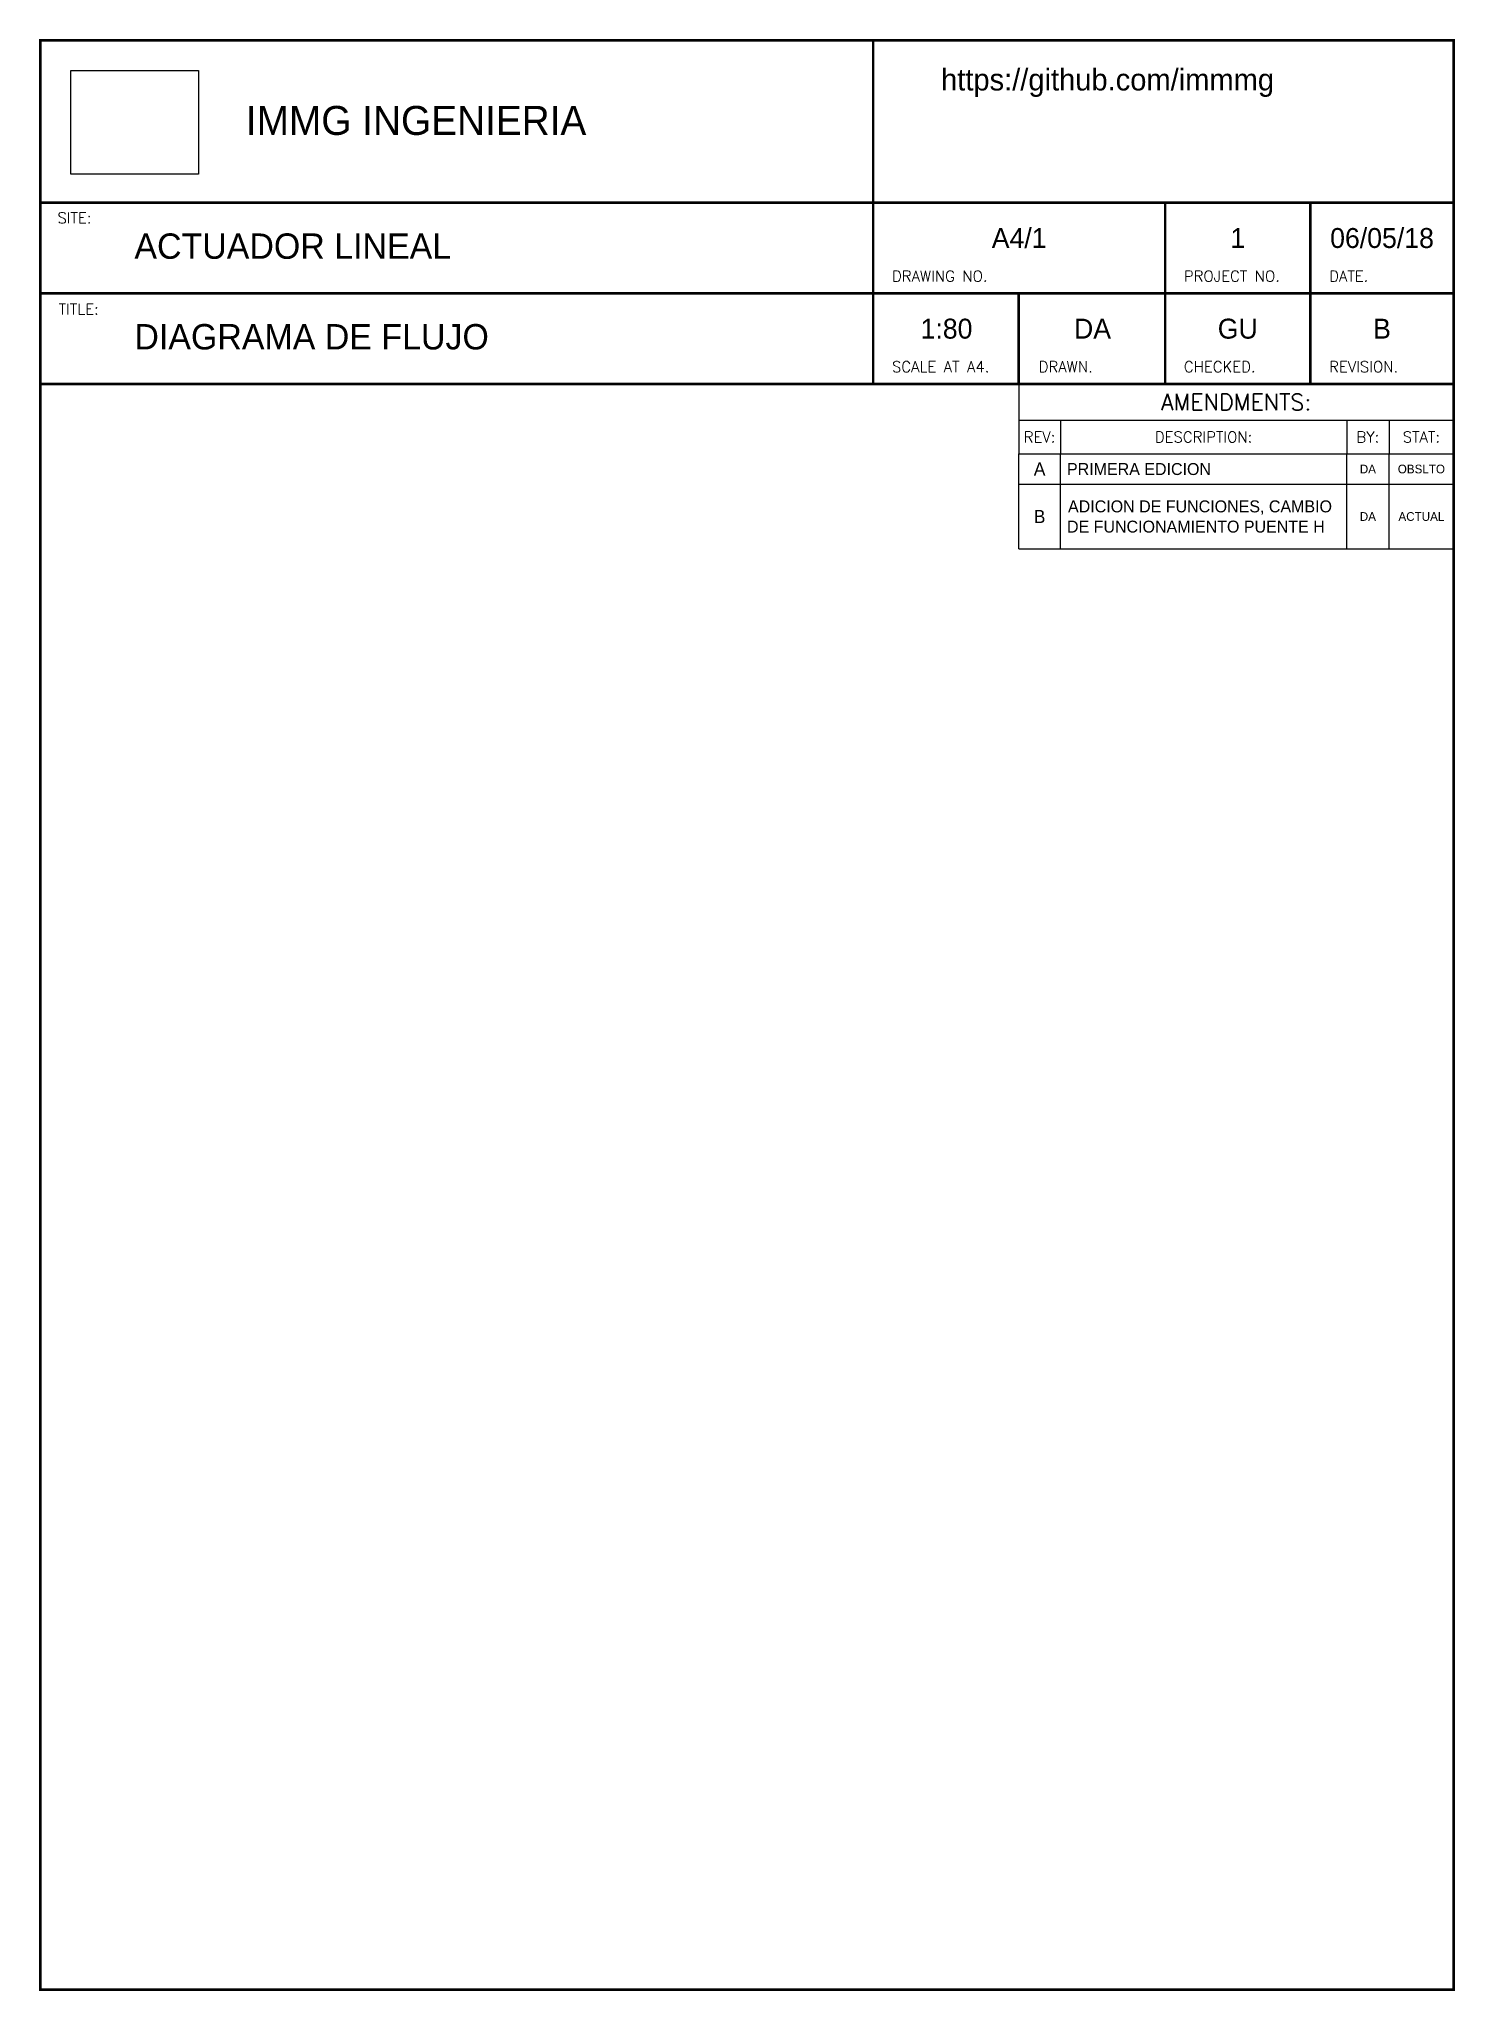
# Paper-space layout 'A4 vertical' of a CAD drawing. Extents: x 0 to 195, y 9 to 278.
import ezdxf
from ezdxf.enums import TextEntityAlignment as Align

# ---------------------------------------------------------------- set-up
doc = ezdxf.new("R2010")
doc.units = 0
doc.layers.get('0').update_dxf_attribs({"linetype": 'CONTINUOUS'})
for name, color, linetype in [('YS-TEXT-LARGE', 250, 'CONTINUOUS'), ('YS-TEXT-MEDIUM', 6, 'CONTINUOUS'), ('YS-TEXT-SMALL', 2, 'CONTINUOUS'), ('YS-TITLEBLOCK-BORDERS', 154, 'CONTINUOUS'), ('YS-TITLEBLOCK-TEXT-NONEDITABLE', 154, 'CONTINUOUS')]:
    doc.layers.add(name, color=color, linetype=linetype)
doc.styles.add('ROMANS', font='romans.shx')
doc.styles.add('YS TEXT', font='GOTHIC.TTF')
picture_1 = doc.add_image_def('image1.jpg', size_in_pixel=(739, 600))

# ---------------------------------------------------------------- blocks, each defined once
blk = doc.blocks.new('A4-YS-titleblock')
at = {"layer": 'YS-TITLEBLOCK-BORDERS', "linetype": 'Continuous'}
blk.add_line((0, 250.11), (194.96, 250.11), dxfattribs=at)
at = {"layer": 'YS-TITLEBLOCK-BORDERS', "linetype": 'Continuous', "const_width": 0.35}
blk.add_lwpolyline([(0, 285), (194.96, 285), (194.96, 16.17), (0, 16.17)], close=True, dxfattribs=at)
for points in [[(114.88, 237.61), (114.88, 285)], [(0, 262.61), (194.96, 262.61)], [(155.15, 237.61), (155.15, 262.61)], [(175.19, 237.61), (175.19, 262.61)], [(0, 250.11), (194.96, 250.11)], [(134.96, 237.61), (134.96, 250.11)], [(0, 237.61), (194.96, 237.61)]]:
    blk.add_lwpolyline(points, dxfattribs=at)
at = {"layer": 'YS-TITLEBLOCK-BORDERS'}
for points in [[(134.96, 237.61), (134.96, 232.61), (194.96, 232.61)], [(134.96, 232.61), (134.96, 227.98), (194.96, 227.98)], [(140.72, 232.61), (140.72, 227.98)], [(180.21, 232.61), (180.21, 227.98)], [(186.04, 232.61), (186.04, 227.98)]]:
    blk.add_lwpolyline(points, dxfattribs=at)
at = {"layer": 'YS-TEXT-LARGE', "linetype": 'Continuous', "char_height": 5.4, "attachment_point": 1, "style": 'YS TEXT'}
for s, insert in [('{\\H0.55556x;https://github.com/immmg}', (124.25, 281.08)), ('{\\H0.74074x;IMMG INGENIERIA}', (28.36, 275.95))]:
    blk.add_mtext(s, dxfattribs=dict(at, insert=insert))
at = {"layer": 'YS-TEXT-MEDIUM', "style": 'YS TEXT'}
for tag, p in [('site-single-line', (12.98, 254.87)), ('title-single-line', (12.98, 242.37))]:
    blk.add_attdef(tag, p, '', height=3.5, dxfattribs=at)
for tag, p in [('drawing_number', (135.02, 256.36)), ('project_number', (165.17, 256.36)), ('date', (185.07, 256.36)), ('scale', (125, 243.86)), ('drawn', (145.14, 243.86)), ('checked', (165.17, 243.86)), ('revision', (185.07, 243.86))]:
    blk.add_attdef(tag, text='', height=2.75, dxfattribs=at).set_placement(p, align=Align.CENTER)
at = {"layer": 'YS-TITLEBLOCK-TEXT-NONEDITABLE', "linetype": 'Continuous', "width": 22.6072, "style": 'ROMANS'}
for s, insert, char_height, attachment_point in [('SITE:', (2.37, 261.26), 1.5, 1), ('DRAWING NO.', (117.48, 253.23), 1.5, 1), ('PROJECT NO.', (157.74, 253.23), 1.5, 1), ('DATE.', (177.78, 253.23), 1.5, 1), ('TITLE:', (2.53, 248.67), 1.5, 1), ('SCALE AT A4.', (117.48, 240.73), 1.5, 1), ('DRAWN.', (137.72, 240.73), 1.5, 1), ('CHECKED.', (157.74, 240.73), 1.5, 1), ('REVISION.', (177.78, 240.73), 1.5, 1), ('AMENDMENTS:', (164.96, 235.11), 2.25, 5), ('REV:', (137.84, 230.29), 1.5, 5), ('DESCRIPTION:', (160.46, 230.29), 1.5, 5), ('BY:', (183.12, 230.29), 1.5, 5), ('STAT:', (190.5, 230.29), 1.5, 5)]:
    blk.add_mtext(s, dxfattribs=dict(at, insert=insert, char_height=char_height, attachment_point=attachment_point))
image = blk.add_image(picture_1, insert=(4.22, 266.54), size_in_units=(17.58, 14.28))
image.dxf.flags = 7
blk = doc.blocks.new('*U24')
at = {"layer": 'YS-TITLEBLOCK-BORDERS'}
for points in [[(0, 0), (100, 0)], [(0, -7), (0, 0)], [(9.61, -7), (9.61, 0)], [(75.41, -7), (75.41, 0)], [(85.13, -7), (85.13, 0)], [(100, -7), (100, 0)], [(0, -7), (100, -7)]]:
    blk.add_lwpolyline(points, dxfattribs=at)
at = {"layer": 'YS-TEXT-SMALL', "color": 5, "style": 'YS TEXT'}
for tag, height, p in [('rev', 3, (4.8, -3.5)), ('by', 2, (80.27, -3.5)), ('status', 2, (92.57, -3.5))]:
    blk.add_attdef(tag, text='', height=height, dxfattribs=at).set_placement(p, align=Align.MIDDLE_CENTER)
blk.add_attdef('description_001', (11.23, -4.56), '', height=2.75, dxfattribs=at)
blk = doc.blocks.new('*U25')
at = {"layer": 'YS-TITLEBLOCK-BORDERS'}
for points in [[(0, 0), (100, 0)], [(0, -14.82), (0, 0)], [(9.61, -14.82), (9.61, 0)], [(75.41, -14.82), (75.41, 0)], [(85.13, -14.82), (85.13, 0)], [(100, -14.82), (100, 0)], [(0, -14.82), (100, -14.82)]]:
    blk.add_lwpolyline(points, dxfattribs=at)
at = {"layer": 'YS-TEXT-SMALL', "color": 5, "style": 'YS TEXT'}
for tag, height, p in [('rev', 3, (4.8, -7.41)), ('by', 2, (80.27, -7.41)), ('status', 2, (92.57, -7.41))]:
    blk.add_attdef(tag, text='', height=height, dxfattribs=at).set_placement(p, align=Align.MIDDLE_CENTER)
blk.add_attdef('description_001', (11.23, -8.48), '', height=2.75, dxfattribs=at)

psp = doc.layouts.new('A4 vertical')

# ---------------------------------------------------------------- block references
psp.add_blockref('A4-YS-titleblock', (0, -6.8)).add_auto_attribs({'site-single-line': 'ACTUADOR LINEAL', 'title-single-line': 'DIAGRAMA DE FLUJO', 'drawing_number': 'A4/1', 'project_number': '1', 'date': '06/05/18', 'scale': '1:80', 'drawn': 'DA', 'checked': 'GU', 'revision': 'B'})
ref = psp.add_blockref('*U24', (134.96, 221.18), dxfattribs=dict(xscale=0.6, yscale=0.6, zscale=0.6))
ref.add_attrib('rev', 'A', dxfattribs={"layer": 'YS-TEXT-SMALL', "color": 5, "height": 1.8, "style": 'YS TEXT'}).set_placement((137.84, 219.08), align=Align.MIDDLE_CENTER)
ref.add_attrib('description_001', 'PRIMERA EDICION', (141.62, 218.25), dxfattribs={"layer": 'YS-TEXT-SMALL', "color": 5, "height": 1.65, "style": 'YS TEXT'})
ref.add_attrib('by', 'DA', dxfattribs={"layer": 'YS-TEXT-SMALL', "color": 5, "height": 1.2, "style": 'YS TEXT'}).set_placement((183.12, 219.08), align=Align.MIDDLE_CENTER)
ref.add_attrib('date', 'OBSLTO', dxfattribs={"layer": 'YS-TEXT-SMALL', "color": 5, "height": 1.2, "style": 'YS TEXT'}).set_placement((190.5, 219.08), align=Align.MIDDLE_CENTER)
ref = psp.add_blockref('*U25', (134.96, 216.98), dxfattribs=dict(xscale=0.6, yscale=0.6, zscale=0.6))
ref.add_attrib('rev', 'B', dxfattribs={"layer": 'YS-TEXT-SMALL', "color": 5, "height": 1.8, "style": 'YS TEXT'}).set_placement((137.84, 212.53), align=Align.MIDDLE_CENTER)
ref.add_attrib('description_001', 'ADICION DE FUNCIONES, CAMBIO', (141.76, 213.1), dxfattribs={"layer": 'YS-TEXT-SMALL', "color": 5, "height": 1.65, "style": 'YS TEXT'})
ref.add_attrib('by', 'DA', dxfattribs={"layer": 'YS-TEXT-SMALL', "color": 5, "height": 1.2, "style": 'YS TEXT'}).set_placement((183.12, 212.53), align=Align.MIDDLE_CENTER)
ref.add_attrib('date', 'ACTUAL', dxfattribs={"layer": 'YS-TEXT-SMALL', "color": 5, "height": 1.2, "style": 'YS TEXT'}).set_placement((190.5, 212.53), align=Align.MIDDLE_CENTER)
ref.add_attrib('description_002', 'DE FUNCIONAMIENTO PUENTE H', (141.62, 210.31), dxfattribs={"layer": 'YS-TEXT-SMALL', "color": 5, "height": 1.65, "style": 'YS TEXT'})

doc.saveas('drawing.dxf')
